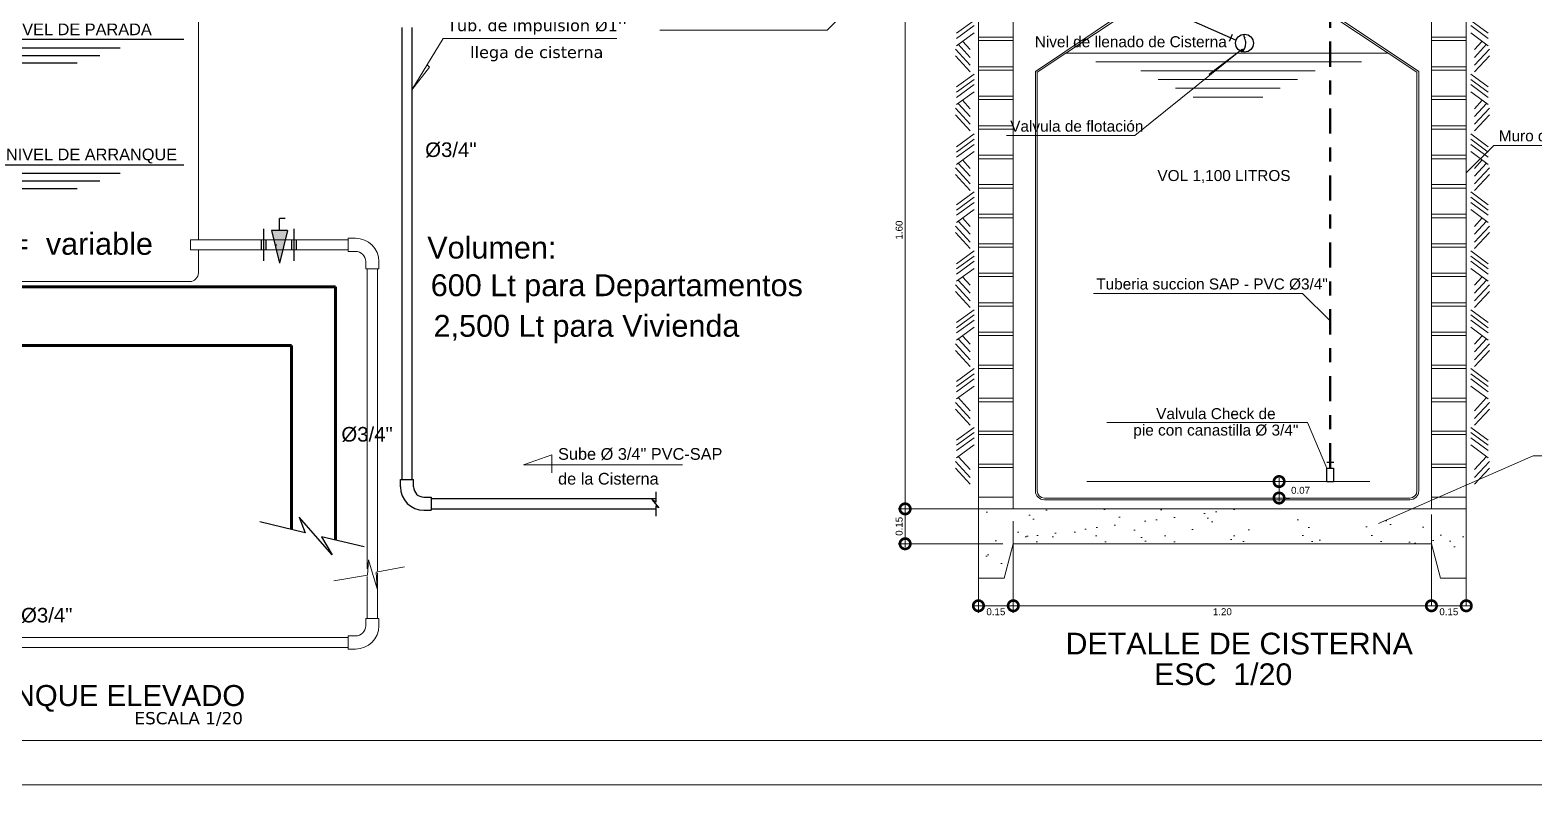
# Model space of a CAD drawing. Header units: millimetres. Extents: x -59 to 123, y 54 to 155.
# Drawn here: x 101.5 to 112.29, y 124.54 to 130.12 of the extents above; entities that cross this region are included whole.
import ezdxf

# ---------------------------------------------------------------- set-up
doc = ezdxf.new("R2010")
doc.units = ezdxf.units.MM
for name, pattern in [('ACAD_ISO06W100', [36, 24, -3, 0, -3, 0, -3, 0, -3]), ('ACAD_ISO10W100', [18.5, 12, -3, 0.5, -3]), ('CONTINUA', [0]), ('TRAZO_Y_PUNTO2', [12.7, 6.35, -3.175, 0, -3.175])]:
    doc.linetypes.add(name, pattern=pattern)
doc.layers.get('0').update_dxf_attribs({"lineweight": 9})
doc.layers.get('Defpoints').update_dxf_attribs({"lineweight": 0})
for name, color, linetype, lineweight in [('agua dulce', 7, 'TRAZO_Y_PUNTO2', 30), ('cisterna', 124, 'ACAD_ISO06W100', 20), ('DET-CORTE', 86, 'Continuous', 50), ('EQUIPASANITARIA', 135, 'Continuous', 30), ('redaguafria', 141, 'ACAD_ISO10W100', 30), ('Sanitarias', 52, 'Continuous', 0), ('TEXTOAGUA', 140, 'Continuous', 20)]:
    doc.layers.add(name, color=color, linetype=linetype, lineweight=lineweight)
doc.styles.add('Cuaacab4', font='arial.ttf', dxfattribs={"height": 0.12})
doc.styles.add('Interiores', font='arial.ttf', dxfattribs={"height": 0.0875})
doc.styles.add('JURGA', font='arial.ttf', dxfattribs={"height": 0.1})
doc.styles.add('STITULO', font='sanss___.ttf', dxfattribs={"width": 1.2, "height": 0.12})
doc.styles.add('textcosan', font='verdana.ttf', dxfattribs={"height": 0.1})
doc.styles.add('TIPO1', font='arial.ttf', dxfattribs={"height": 0.55})

# ---------------------------------------------------------------- blocks, each defined once
blk = doc.blocks.new('_DotSmall')
at = {"color": 0, "const_width": 0.5}
blk.add_lwpolyline([(-0.0625, 0, 1), (0.0625, 0, 1)], format="xyb", close=True, dxfattribs=at)
blk = doc.blocks.new('A$C1E0F2714')
at = {"ltscale": 0.0005}
h = blk.add_hatch(dxfattribs=at)
h.set_pattern_fill('AR-SAND', color=256, scale=0.00625, style=0)
h.set_pattern_definition([(37.5, (-514.18794, -161.03108), (-0.0100002, 0.30588327), [0, -0.2413, 0, -0.269875, 0, -0.25796875]), (7.5, (-514.18794, -161.0311), (0.28095205, 0.4480157), [0, -0.130175, 0, -0.2174875, 0, -0.08334375]), (327.5, (-514.3832, -161.03108), (0.49437023, 0.00089824), [0, -0.079375, 0, -0.28575, 0, -0.3730625]), (317.5, (-514.3832, -161.0311), (0.47722278, 0.13933083), [0, -0.0396875, 0, -0.187325, 0, -0.2143125])])
h.paths.add_polyline_path([(5.787, 1.32), (2.287, 1.32), (2.287, 1.073), (2.287, 0.823), (2.471, 0.823), (2.537, 1.07), (5.537, 1.07), (5.603, 0.823), (5.787, 0.823), (5.787, 1.073)])
at = {"color": 1, "lineweight": 15}
for p, q in [((1.761, 5.344), (1.761, 1.295)), ((1.761, 1.345), (1.761, 1.045)), ((2.512, 0.625), (5.562, 0.625))]:
    blk.add_line(p, q, dxfattribs=at)
at = {"ltscale": 0.0005}
for p, q in [((2.287, 1.32), (2.287, 5.319)), ((2.537, 1.32), (2.537, 5.319)), ((5.537, 1.32), (5.537, 5.319)), ((5.787, 1.32), (5.787, 5.319)), ((2.287, 4.704), (2.537, 4.704)), ((2.287, 4.679), (2.537, 4.679)), ((2.287, 4.679), (2.537, 4.679)), ((5.537, 4.704), (5.787, 4.704)), ((5.537, 4.679), (5.787, 4.679)), ((5.537, 4.679), (5.787, 4.679)), ((2.287, 4.492), (2.537, 4.492)), ((2.287, 4.467), (2.537, 4.467)), ((2.287, 4.467), (2.537, 4.467)), ((5.537, 4.492), (5.787, 4.492)), ((5.537, 4.467), (5.787, 4.467)), ((5.537, 4.467), (5.787, 4.467)), ((2.287, 4.281), (2.537, 4.281)), ((2.287, 4.256), (2.537, 4.256)), ((2.287, 4.256), (2.537, 4.256)), ((5.537, 4.281), (5.787, 4.281)), ((5.537, 4.256), (5.787, 4.256)), ((5.537, 4.256), (5.787, 4.256)), ((2.287, 4.069), (2.537, 4.069)), ((2.287, 4.044), (2.537, 4.044)), ((2.287, 4.044), (2.537, 4.044)), ((5.537, 4.069), (5.787, 4.069)), ((5.537, 4.044), (5.787, 4.044)), ((5.537, 4.044), (5.787, 4.044)), ((2.287, 3.857), (2.537, 3.857)), ((2.287, 3.832), (2.537, 3.832)), ((2.287, 3.832), (2.537, 3.832)), ((5.537, 3.857), (5.787, 3.857)), ((5.537, 3.832), (5.787, 3.832)), ((5.537, 3.832), (5.787, 3.832)), ((2.287, 3.646), (2.537, 3.646)), ((2.287, 3.621), (2.537, 3.621)), ((2.287, 3.621), (2.537, 3.621)), ((5.537, 3.646), (5.787, 3.646)), ((5.537, 3.621), (5.787, 3.621)), ((5.537, 3.621), (5.787, 3.621)), ((2.287, 3.434), (2.537, 3.434)), ((2.287, 3.409), (2.537, 3.409)), ((2.287, 3.409), (2.537, 3.409)), ((5.537, 3.434), (5.787, 3.434)), ((5.537, 3.409), (5.787, 3.409)), ((5.537, 3.409), (5.787, 3.409)), ((2.287, 3.222), (2.537, 3.222)), ((2.287, 3.197), (2.537, 3.197)), ((2.287, 3.197), (2.537, 3.197)), ((5.537, 3.222), (5.787, 3.222)), ((5.537, 3.197), (5.787, 3.197)), ((5.537, 3.197), (5.787, 3.197)), ((2.287, 3.011), (2.537, 3.011)), ((2.287, 2.986), (2.537, 2.986)), ((2.287, 2.986), (2.537, 2.986)), ((5.537, 3.011), (5.787, 3.011)), ((5.537, 2.986), (5.787, 2.986)), ((5.537, 2.986), (5.787, 2.986)), ((2.287, 2.799), (2.537, 2.799)), ((2.287, 2.774), (2.537, 2.774)), ((2.287, 2.774), (2.537, 2.774)), ((5.537, 2.799), (5.787, 2.799)), ((5.537, 2.774), (5.787, 2.774)), ((5.537, 2.774), (5.787, 2.774)), ((2.287, 2.588), (2.537, 2.588)), ((2.287, 2.563), (2.537, 2.563)), ((2.287, 2.563), (2.537, 2.563)), ((5.537, 2.588), (5.787, 2.588)), ((5.537, 2.563), (5.787, 2.563)), ((5.537, 2.563), (5.787, 2.563)), ((2.287, 2.351), (2.537, 2.351)), ((2.287, 2.351), (2.537, 2.351)), ((2.287, 2.326), (2.537, 2.326)), ((2.287, 2.326), (2.537, 2.326)), ((5.537, 2.351), (5.787, 2.351)), ((5.537, 2.351), (5.787, 2.351)), ((5.537, 2.326), (5.787, 2.326)), ((5.537, 2.326), (5.787, 2.326)), ((2.287, 2.114), (2.537, 2.114)), ((2.287, 2.114), (2.537, 2.114)), ((2.287, 2.089), (2.537, 2.089)), ((2.287, 2.089), (2.537, 2.089)), ((5.537, 2.114), (5.787, 2.114)), ((5.537, 2.114), (5.787, 2.114)), ((5.537, 2.089), (5.787, 2.089)), ((5.537, 2.089), (5.787, 2.089)), ((2.287, 1.878), (2.537, 1.878)), ((2.287, 1.878), (2.537, 1.878)), ((2.287, 1.853), (2.537, 1.853)), ((2.287, 1.853), (2.537, 1.853)), ((5.537, 1.878), (5.787, 1.878)), ((5.537, 1.878), (5.787, 1.878)), ((5.537, 1.853), (5.787, 1.853)), ((5.537, 1.853), (5.787, 1.853)), ((2.287, 1.641), (2.537, 1.641)), ((2.287, 1.641), (2.537, 1.641)), ((5.537, 1.641), (5.787, 1.641)), ((5.537, 1.641), (5.787, 1.641)), ((2.287, 1.616), (2.537, 1.616)), ((2.287, 1.616), (2.537, 1.616)), ((5.537, 1.616), (5.787, 1.616)), ((5.537, 1.616), (5.787, 1.616)), ((2.287, 1.404), (2.537, 1.404)), ((5.537, 1.404), (5.787, 1.404)), ((2.287, 1.32), (5.787, 1.32)), ((2.287, 1.073), (2.287, 1.32)), ((5.787, 1.073), (5.787, 1.32)), ((2.287, 0.823), (2.287, 1.073)), ((2.537, 1.07), (2.471, 0.823)), ((2.537, 1.07), (5.537, 1.07)), ((5.537, 1.07), (5.603, 0.823)), ((5.787, 0.823), (5.787, 1.073)), ((2.471, 0.823), (2.287, 0.823)), ((5.603, 0.823), (5.787, 0.823))]:
    blk.add_line(p, q, dxfattribs=at)
at = {"lineweight": -3}
for p, q in [((4.138, 4.68), (3.711, 4.869)), ((4.108, 4.724), (4.085, 4.672))]:
    blk.add_line(p, q, dxfattribs=at)
at = {"ltscale": 0.0001}
for p, q in [((2.256, 4.824), (2.129, 4.732)), ((2.256, 4.787), (2.129, 4.695)), ((5.819, 4.824), (5.945, 4.732)), ((5.819, 4.787), (5.945, 4.695)), ((2.256, 4.736), (2.129, 4.643)), ((2.228, 4.559), (2.141, 4.653)), ((2.228, 4.615), (2.172, 4.675)), ((5.819, 4.736), (5.945, 4.643)), ((5.846, 4.615), (5.902, 4.675)), ((5.846, 4.559), (5.933, 4.653)), ((2.228, 4.503), (2.122, 4.618)), ((2.228, 4.455), (2.122, 4.57)), ((5.846, 4.503), (5.953, 4.618)), ((5.846, 4.455), (5.953, 4.57)), ((2.256, 4.439), (2.129, 4.347)), ((5.819, 4.439), (5.945, 4.347)), ((2.256, 4.401), (2.129, 4.309)), ((2.256, 4.364), (2.129, 4.272)), ((3.827, 4.335), (3.827, 4.337)), ((5.819, 4.401), (5.945, 4.309)), ((5.819, 4.364), (5.945, 4.272)), ((2.256, 4.312), (2.129, 4.22)), ((2.228, 4.136), (2.141, 4.229)), ((2.228, 4.191), (2.172, 4.252)), ((5.819, 4.312), (5.945, 4.22)), ((5.846, 4.191), (5.902, 4.252)), ((5.846, 4.136), (5.933, 4.229)), ((2.228, 4.079), (2.122, 4.194)), ((2.228, 4.032), (2.122, 4.147)), ((5.846, 4.079), (5.953, 4.194)), ((5.846, 4.032), (5.953, 4.147)), ((2.256, 4.01), (2.129, 3.918)), ((5.819, 4.01), (5.945, 3.918)), ((2.256, 3.972), (2.129, 3.88)), ((2.256, 3.935), (2.129, 3.843)), ((5.819, 3.972), (5.945, 3.88)), ((5.819, 3.935), (5.945, 3.843)), ((2.256, 3.884), (2.129, 3.791)), ((2.228, 3.707), (2.141, 3.8)), ((2.228, 3.763), (2.172, 3.823)), ((5.819, 3.884), (5.945, 3.791)), ((5.846, 3.763), (5.902, 3.823)), ((5.846, 3.707), (5.933, 3.8)), ((2.228, 3.651), (2.122, 3.766)), ((2.228, 3.603), (2.122, 3.718)), ((5.846, 3.651), (5.953, 3.766)), ((5.846, 3.603), (5.953, 3.718)), ((2.256, 3.594), (2.129, 3.502)), ((5.819, 3.594), (5.945, 3.502)), ((2.256, 3.556), (2.129, 3.464)), ((2.256, 3.519), (2.129, 3.427)), ((2.256, 3.467), (2.129, 3.375)), ((5.819, 3.556), (5.945, 3.464)), ((5.819, 3.519), (5.945, 3.427)), ((5.819, 3.467), (5.945, 3.375)), ((2.228, 3.234), (2.122, 3.349)), ((2.228, 3.291), (2.141, 3.384)), ((2.228, 3.346), (2.172, 3.407)), ((5.846, 3.346), (5.902, 3.407)), ((5.846, 3.291), (5.933, 3.384)), ((5.846, 3.234), (5.953, 3.349)), ((2.228, 3.187), (2.122, 3.302)), ((5.846, 3.187), (5.953, 3.302)), ((2.256, 3.171), (2.129, 3.079)), ((2.256, 3.134), (2.129, 3.042)), ((5.819, 3.171), (5.945, 3.079)), ((5.819, 3.134), (5.945, 3.042)), ((2.256, 3.096), (2.129, 3.004)), ((2.256, 3.045), (2.129, 2.953)), ((5.819, 3.096), (5.945, 3.004)), ((5.819, 3.045), (5.945, 2.953)), ((2.228, 2.812), (2.122, 2.927)), ((2.228, 2.868), (2.141, 2.962)), ((2.228, 2.924), (2.172, 2.984)), ((5.846, 2.924), (5.902, 2.984)), ((5.846, 2.868), (5.933, 2.962)), ((5.846, 2.812), (5.953, 2.927)), ((2.228, 2.764), (2.122, 2.879)), ((5.846, 2.764), (5.953, 2.879)), ((2.256, 2.749), (2.129, 2.657)), ((2.256, 2.712), (2.129, 2.62)), ((5.819, 2.749), (5.945, 2.657)), ((5.819, 2.712), (5.945, 2.62)), ((2.256, 2.674), (2.129, 2.582)), ((2.256, 2.623), (2.129, 2.531)), ((5.819, 2.674), (5.945, 2.582)), ((5.819, 2.623), (5.945, 2.531)), ((2.228, 2.39), (2.122, 2.505)), ((2.228, 2.446), (2.141, 2.54)), ((2.228, 2.502), (2.172, 2.562)), ((5.846, 2.502), (5.902, 2.562)), ((5.846, 2.446), (5.933, 2.54)), ((5.846, 2.39), (5.953, 2.505)), ((2.228, 2.342), (2.122, 2.457)), ((5.846, 2.342), (5.953, 2.457)), ((2.256, 2.327), (2.129, 2.235)), ((2.256, 2.29), (2.129, 2.198)), ((5.819, 2.327), (5.945, 2.235)), ((5.819, 2.29), (5.945, 2.198)), ((2.256, 2.252), (2.129, 2.16)), ((2.256, 2.201), (2.129, 2.109)), ((5.819, 2.252), (5.945, 2.16)), ((5.819, 2.201), (5.945, 2.109)), ((2.228, 1.968), (2.122, 2.083)), ((2.228, 2.024), (2.141, 2.118)), ((5.846, 2.024), (5.933, 2.118)), ((5.846, 1.968), (5.953, 2.083)), ((2.228, 1.92), (2.122, 2.035)), ((5.846, 1.92), (5.953, 2.035)), ((2.256, 1.905), (2.129, 1.813)), ((2.256, 1.868), (2.129, 1.776)), ((5.819, 1.905), (5.945, 1.813)), ((5.819, 1.868), (5.945, 1.776)), ((2.256, 1.83), (2.129, 1.738)), ((2.256, 1.779), (2.129, 1.687)), ((5.819, 1.83), (5.945, 1.738)), ((5.819, 1.779), (5.945, 1.687)), ((2.228, 1.546), (2.122, 1.661)), ((2.228, 1.602), (2.141, 1.696)), ((5.846, 1.602), (5.933, 1.696)), ((5.846, 1.546), (5.953, 1.661)), ((2.228, 1.498), (2.122, 1.613)), ((3.065, 1.516), (5.095, 1.516)), ((5.846, 1.498), (5.953, 1.613)), ((2.287, 0.823), (2.471, 0.823))]:
    blk.add_line(p, q, dxfattribs=at)
for p, q in [((2.915, 4.589), (5.226, 4.589)), ((5.036, 4.526), (3.129, 4.526)), ((4.702, 4.463), (3.452, 4.463)), ((4.577, 4.4), (3.577, 4.4)), ((4.452, 4.337), (3.702, 4.337)), ((4.327, 4.274), (3.827, 4.274)), ((4.071, 1.385), (3.397, 1.385))]:
    blk.add_line(p, q)
at = {"color": 4, "ltscale": 0.0001}
for p, q in [((4.369, 1.516), (4.394, 1.516)), ((4.519, 1.394), (4.494, 1.394)), ((2.287, 1.231), (2.287, 0.575)), ((2.537, 1.231), (2.537, 0.575)), ((5.537, 1.281), (5.537, 0.625)), ((5.787, 1.281), (5.787, 0.625)), ((5.537, 0.695), (5.537, 0.67))]:
    blk.add_line(p, q, dxfattribs=at)
at = {"color": 1, "lineweight": 15, "ltscale": 0.0001}
for p, q in [((4.444, 1.541), (4.444, 1.373)), ((2.262, 0.625), (2.562, 0.625)), ((5.512, 0.625), (5.812, 0.625))]:
    blk.add_line(p, q, dxfattribs=at)
at = {"color": 4}
for p, q in [((2.212, 1.32), (1.711, 1.32)), ((2.462, 1.32), (1.711, 1.32)), ((2.462, 1.07), (1.711, 1.07)), ((2.537, 0.7), (2.537, 0.675)), ((5.537, 0.7), (5.537, 0.675))]:
    blk.add_line(p, q, dxfattribs=at)
at = {"lineweight": -3}
blk.add_circle((4.196, 4.661), 0.0644, dxfattribs=at)
for centre, radius, start, end in [((4.13, 4.66), 0.0757, 306.6861, 0.1802), ((4.233, 4.72), 0.0425, 172.8966, 213.6586), ((4.13, 4.661), 0.0757, 359.8198, 27.5779), ((4.204, 4.603), 0.0283, 146.3414, 187.1034)]:
    blk.add_arc(centre, radius, start, end, dxfattribs=at)
at = {"layer": 'agua dulce', "linetype": 'ACAD_ISO10W100', "lineweight": 50, "ltscale": 0.015}
blk.add_line((4.81, 1.612), (4.81, 5.119), dxfattribs=at)
at = {"layer": 'redaguafria'}
for p, q in [((4.787, 1.655), (4.836, 1.655)), ((4.787, 1.612), (4.834, 1.612)), ((4.787, 1.515), (4.787, 1.612)), ((4.834, 1.515), (4.787, 1.515)), ((4.834, 1.612), (4.834, 1.515))]:
    blk.add_line(p, q, dxfattribs=at)
at = {"layer": 'Sanitarias'}
for p, q in [((3.336, 4.885), (2.696, 4.458)), ((3.34, 4.872), (2.709, 4.452)), ((4.802, 4.872), (5.433, 4.452)), ((4.806, 4.885), (5.446, 4.458)), ((2.696, 4.458), (2.696, 1.449)), ((2.709, 4.452), (2.709, 1.449)), ((5.433, 4.452), (5.433, 1.449)), ((5.446, 4.458), (5.446, 1.449)), ((5.382, 1.398), (2.76, 1.398)), ((5.382, 1.385), (2.76, 1.385))]:
    blk.add_line(p, q, dxfattribs=at)
for centre, radius, start, end in [((2.76, 1.449), 0.064, 180, 270), ((2.76, 1.449), 0.0512, 180, 270), ((5.382, 1.449), 0.064, 270, 0), ((5.382, 1.449), 0.0512, 270, 0)]:
    blk.add_arc(centre, radius, start, end, dxfattribs=at)
at = {"layer": 'TEXTOAGUA', "lineweight": 20, "ltscale": 0.5}
for p, q in [((1.201, 4.755), (1.399, 4.952)), ((1.201, 4.755), (0, 4.755)), ((3.41, 3.998), (4.179, 4.618)), ((4.179, 4.618), (3.943, 4.439)), ((3.943, 4.439), (3.947, 4.431)), ((2.489, 3.998), (3.41, 3.998)), ((5.985, 3.928), (5.787, 3.73)), ((6.797, 3.928), (5.985, 3.928)), ((3.112, 2.866), (4.613, 2.866)), ((4.613, 2.866), (4.81, 2.668)), ((3.209, 1.94), (4.647, 1.94)), ((4.647, 1.94), (4.787, 1.612)), ((6.268, 1.701), (5.158, 1.216)), ((7.885, 1.701), (6.268, 1.701))]:
    blk.add_line(p, q, dxfattribs=at)
at = {"color": 1, "lineweight": 15, "ltscale": 0.0001}
for p, xscale, yscale, zscale, rotation in [((4.444, 1.516), 0.1500000000000341, 0.1500000000000341, 0.1500000000000341, 90), ((4.444, 1.398), 0.1500000000000341, 0.1500000000000341, 0.1500000000000341, 270), ((2.287, 0.625), 0.1499999999999773, 0.1499999999999773, 0.1499999999999773, 180), ((2.537, 0.625), 0.1499999999999773, 0.1499999999999773, 0.1499999999999773, 180), ((5.537, 0.625), 0.1499999999999773, 0.1499999999999773, 0.1499999999999773, 180)]:
    blk.add_blockref('_DotSmall', p, dxfattribs=dict(at, xscale=xscale, yscale=yscale, zscale=zscale, rotation=rotation))
at = {"color": 1, "lineweight": 15}
for p, xscale, yscale, zscale, rotation in [((1.761, 1.32), 0.1500000000000341, 0.1500000000000341, 0.1500000000000341, 270), ((1.761, 1.32), 0.1500000000000341, 0.1500000000000341, 0.1500000000000341, 90), ((1.761, 1.07), 0.1500000000000341, 0.1500000000000341, 0.1500000000000341, 270), ((2.537, 0.625), 0.1499999999999773, 0.1499999999999773, 0.1499999999999773, 180)]:
    blk.add_blockref('_DotSmall', p, dxfattribs=dict(at, xscale=xscale, yscale=yscale, zscale=zscale, rotation=rotation))
at = {"color": 1, "lineweight": 15, "ltscale": 0.0001, "xscale": 0.1499999999999773, "yscale": 0.1499999999999773, "zscale": 0.1499999999999773}
for p in [(2.537, 0.625), (5.537, 0.625), (5.787, 0.625)]:
    blk.add_blockref('_DotSmall', p, dxfattribs=at)
at = {"color": 1, "lineweight": 15, "xscale": 0.1499999999999773, "yscale": 0.1499999999999773, "zscale": 0.1499999999999773}
blk.add_blockref('_DotSmall', (5.537, 0.625), dxfattribs=at)
at = {"style": 'STITULO'}
for s, height, p in [('DETALLE DE CISTERNA', 0.15584, (2.912, 0.276)), ('ESC  1/20', 0.1558, (3.547, 0.056))]:
    blk.add_text(s, height=height, dxfattribs=at).set_placement(p)
at = {"char_height": 0.05, "attachment_point": 5, "rotation": 90, "style": 'JURGA'}
for s, insert in [('\\A1;1.60', (1.718, 3.32)), ('\\A1;{\\fArial|b0|i0|c161|p34;0.}15', (1.718, 1.195))]:
    blk.add_mtext(s, dxfattribs=dict(at, insert=insert))
at = {"ltscale": 0.0001, "char_height": 0.05, "attachment_point": 5, "style": 'JURGA'}
for s, insert in [('\\A1;0.07', (4.598, 1.453)), ('\\A1;0.15', (2.412, 0.582)), ('\\A1;0.15', (5.662, 0.582))]:
    blk.add_mtext(s, dxfattribs=dict(at, insert=insert))
at = {"insert": (4.037, 0.582), "char_height": 0.05, "attachment_point": 5, "style": 'JURGA'}
blk.add_mtext('\\A1;1.20', dxfattribs=at)
at = {"layer": 'TEXTOAGUA', "ltscale": 0.5, "style": 'Interiores'}
for s, p in [('Nivel de llenado de Cisterna', (2.691, 4.632)), ('Valvula de flotación', (2.515, 4.026)), ('Muro de ladrillo', (6.02, 3.957)), ('VOL 1,100 LITROS', (3.571, 3.672)), ('Tuberia succion SAP - PVC Ø3/4"', (3.132, 2.894)), ('Valvula Check de', (3.562, 1.964)), ('pie con canastilla Ø 3/4"', (3.398, 1.846))]:
    blk.add_text(s, height=0.07887, dxfattribs=at).set_placement(p)
blk = doc.blocks.new('sdssd')
at = {"layer": 'redaguafria'}
h = blk.add_hatch(color=256, dxfattribs=at)
h.paths.add_polyline_path([(350.6577, 335.3005), (350.6732, 335.3631), (350.6422, 335.3631)])
h.paths.add_polyline_path([(350.6815, 335.3969), (350.6414, 335.3666), (350.6422, 335.3631), (350.6732, 335.3631)])
h.paths.add_polyline_path([(350.6414, 335.3666), (350.6815, 335.3969), (350.6853, 335.4121), (350.6301, 335.4121)])
at = {"lineweight": 60}
for p, q in [((350.849, 335.2188), (349.1293, 335.2188)), ((350.849, 334.3518), (350.849, 335.2188)), ((350.699, 335.0188), (349.2793, 335.0188)), ((350.699, 334.3877), (350.699, 335.0188))]:
    blk.add_line(p, q, dxfattribs=at)
at = {"layer": 'cisterna', "linetype": 'CONTINUA'}
for p, q in [((350.3793, 336.1732), (350.3793, 335.3808)), ((350.3793, 335.3458), (350.3793, 335.2675)), ((350.3493, 335.2375), (349.4093, 335.2375))]:
    blk.add_line(p, q, dxfattribs=at)
blk.add_arc((350.3493, 335.2675), 0.03, 270, 0, dxfattribs=at)
at = {"layer": 'EQUIPASANITARIA'}
for p, q in [((351.0761, 336.1085), (351.0761, 334.5587)), ((351.1111, 336.1085), (351.1111, 334.5587)), ((349.5032, 336.0675), (350.3293, 336.0675)), ((349.6124, 336.0385), (350.1108, 336.0385)), ((349.67, 336.0126), (350.0417, 336.0126)), ((349.7392, 335.9867), (349.9639, 335.9867)), ((349.5032, 335.6375), (350.3293, 335.6375)), ((349.6124, 335.6085), (350.1108, 335.6085)), ((349.67, 335.5826), (350.0417, 335.5826)), ((349.7392, 335.5567), (349.9639, 335.5567)), ((351.072, 334.5337), (351.072, 334.5587)), ((351.072, 334.5587), (351.117, 334.5587)), ((351.117, 334.5337), (351.117, 334.5587)), ((351.152, 334.4987), (351.177, 334.4987)), ((351.177, 334.4987), (351.177, 334.4537)), ((351.177, 334.4937), (351.9467, 334.4937)), ((351.934, 334.4901), (351.957, 334.4617)), ((351.9467, 334.4818), (351.934, 334.4901)), ((351.9467, 334.5172), (351.9467, 334.4818)), ((350.7251, 334.4297), (350.745, 334.3767)), ((350.8381, 334.3012), (350.7251, 334.4297)), ((351.152, 334.4537), (351.177, 334.4537)), ((351.177, 334.4587), (351.9467, 334.4587)), ((351.957, 334.4617), (351.9467, 334.4681)), ((351.9467, 334.4681), (351.9467, 334.4331)), ((350.745, 334.3767), (350.5904, 334.4137)), ((350.8017, 334.3631), (350.8381, 334.3012)), ((350.9478, 334.3281), (350.8017, 334.3631))]:
    blk.add_line(p, q, dxfattribs=at)
for radius in [0.08, 0.035]:
    blk.add_arc((351.152, 334.5337), radius, 180, 270, dxfattribs=at)
at = {"layer": 'redaguafria'}
for p, q in [((350.6023, 335.4181), (350.6023, 335.3082)), ((350.6853, 335.4121, 0.0256), (350.6301, 335.4121, 0.0256)), ((350.6301, 335.4121, 0.0256), (350.6577, 335.3005, 0.0256)), ((350.6773, 335.4532, 0.0256), (350.6577, 335.4532, 0.0256)), ((350.6853, 335.4121, 0.0256), (350.6577, 335.3005, 0.0256)), ((350.7064, 335.4181), (350.7065, 335.3082)), ((350.5941, 335.3796), (350.5941, 335.3468)), ((350.6105, 335.3795), (350.6104, 335.3468)), ((350.6447, 335.3631, 0.0256), (350.6485, 335.3631, 0.0256)), ((350.6983, 335.3795), (350.6983, 335.3468)), ((350.7146, 335.3795), (350.7146, 335.3468))]:
    blk.add_line(p, q, dxfattribs=at)
at = {"layer": 'redaguafria', "elevation": 0.0256}
blk.add_lwpolyline([(350.6577, 335.4121), (350.6577, 335.4532)], dxfattribs=at)
at = {"layer": 'TEXTOAGUA'}
for p, q in [((350.8929, 335.3808), (350.3524, 335.3808)), ((350.3524, 335.3808), (350.3524, 335.3458)), ((350.9179, 335.3858), (350.8929, 335.3858)), ((350.8929, 335.3408), (350.8929, 335.3858)), ((350.8929, 335.3458), (350.3524, 335.3458)), ((350.9179, 335.3408), (350.8929, 335.3408)), ((350.9529, 335.3058), (350.9529, 335.2808)), ((350.9979, 335.3058), (350.9979, 335.2808)), ((350.9529, 335.2808), (350.9979, 335.2808)), ((350.9579, 335.2808), (350.9579, 334.2525)), ((350.9929, 335.2808), (350.9929, 334.245)), ((351.4941, 334.6095), (351.5909, 334.6438)), ((351.5909, 334.6438), (351.5909, 334.5815)), ((352.0382, 334.6095), (351.4941, 334.6095)), ((350.9579, 334.2267), (350.9579, 334.0829)), ((350.9929, 334.238), (350.9929, 334.0829)), ((350.9529, 334.0579), (350.9529, 334.0829)), ((350.9529, 334.0829), (350.9979, 334.0829)), ((350.9979, 334.0579), (350.9979, 334.0829)), ((350.8929, 334.0179), (348.6722, 334.0179)), ((350.9179, 334.0229), (350.8929, 334.0229)), ((350.8929, 334.0229), (350.8929, 333.9779)), ((350.8929, 333.9829), (348.6722, 333.9829)), ((350.9179, 333.9779), (350.8929, 333.9779))]:
    blk.add_line(p, q, dxfattribs=at)
at = {"layer": 'TEXTOAGUA', "ltscale": 0.5}
blk.add_lwpolyline([(351.8141, 336.0704), (351.2189, 336.0704), (351.1111, 335.894), (351.1718, 335.9725), (351.1635, 335.9798)], dxfattribs=at)
at = {"layer": 'TEXTOAGUA'}
blk.add_lwpolyline([(350.8437, 334.2119), (350.9595, 334.2309), (350.9625, 334.2836), (350.9918, 334.184), (350.9889, 334.2412), (351.0856, 334.2602)], dxfattribs=at)
for centre, radius, start, end in [((350.9179, 335.3058), 0.08, 0, 90), ((350.9179, 335.3058), 0.035, 0, 90), ((350.9179, 334.0579), 0.08, 270, 0), ((350.9179, 334.0579), 0.035, 270, 0)]:
    blk.add_arc(centre, radius, start, end, dxfattribs=at)
at = {"layer": 'TEXTOAGUA', "ltscale": 0.5}
for s, height, style, p in [("Tub. de impulsión Ø1''", 0.04, 'textcosan', (351.232, 336.0953)), ('llega de cisterna', 0.04, 'textcosan', (351.311, 336.0034)), ('TANQUE ELEVADO', 0.072, 'Cuaacab4', (349.6176, 333.7827)), ('ESCALA 1/20', 0.042, 'textcosan', (350.1603, 333.7201))]:
    blk.add_text(s, height=height, dxfattribs=dict(at, style=style)).set_placement(p)
at = {"layer": 'TEXTOAGUA', "style": 'TIPO1'}
for s, height, p in [('NIVEL DE PARADA', 0.04, (349.7197, 336.0817)), ('Ø3/4"', 0.05, (351.1567, 335.6643)), ('NIVEL DE ARRANQUE', 0.04, (349.7197, 335.653)), ('V=  variable', 0.075, (349.6673, 335.3292)), ('Volumen:', 0.075, (351.1638, 335.3162)), ('600 Lt para Departamentos', 0.075, (351.1758, 335.1873)), ('2,500 Lt para Vivienda', 0.075, (351.1854, 335.0482)), ('Ø3/4"', 0.05, (350.8694, 334.689)), ('Sube Ø 3/4" PVC-SAP ', 0.04, (351.6121, 334.6266, 0.128)), ('de la Cisterna', 0.04, (351.6122, 334.5417, 0.128)), ('Ø3/4"', 0.05, (349.7715, 334.0692))]:
    blk.add_text(s, height=height, dxfattribs=at).set_placement(p)

msp = doc.modelspace()

# ---------------------------------------------------------------- linework, layer by layer
at = {"layer": 'Defpoints', "lineweight": 5, "ltscale": 0.5}
for points in [[(78.8336, 124.7036), (123.0836, 124.7036), (123.0836, 154.4862), (78.8336, 154.4862)], [(78.8336, 94.9209), (123.0836, 94.9209), (123.0836, 124.7036), (78.8336, 124.7036)]]:
    msp.add_lwpolyline(points, close=True, dxfattribs=at)
at = {"layer": 'DET-CORTE', "lineweight": 5, "ltscale": 0.5}
msp.add_lwpolyline([(79.1516, 125.0215), (122.7657, 125.0215), (122.7657, 154.1682), (79.1516, 154.1682)], close=True, dxfattribs=at)

# ---------------------------------------------------------------- block references
at = {"lineweight": 5}
msp.add_blockref('A$C1E0F2714', (106.0212, 125.3625), dxfattribs=at)
at = {"lineweight": 5, "xscale": 2.093307053254192, "yscale": 2.093307053254192, "zscale": 2.093307053254192}
msp.add_blockref('sdssd', (-630.7402, -573.4414), dxfattribs=at)

doc.saveas('drawing.dxf')
